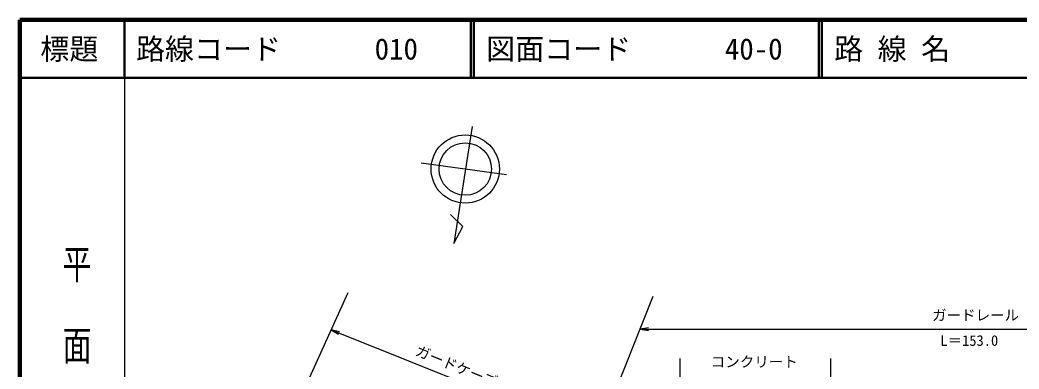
# Model space of a CAD drawing. Units: millimetres, scale not verified. Extents: x 40000 to 680000, y 20000 to 380000.
# Drawn here: x 40000 to 212246, y 319792 to 380000 of the extents above; entities that cross this region are included whole.
import ezdxf
from ezdxf.enums import TextEntityAlignment as Align

# ---------------------------------------------------------------- set-up
doc = ezdxf.new("R2010")
doc.units = ezdxf.units.MM
doc.header["$LTSCALE"] = 1000
for name, color, linetype, lineweight in [('M-BGD', 7, 'Continuous', 25), ('M-BMK-SRVR', 3, 'Continuous', 25), ('M-STR-STR3', 7, 'Continuous', 25), ('M-TTL', 2, 'Continuous', 140), ('M-TTL-BAND', 7, 'Continuous', 25), ('M-TTL-LINE', 7, 'Continuous', 50)]:
    doc.layers.add(name, color=color, linetype=linetype, lineweight=lineweight)
doc.layers.add('M-TTL-TXT', color=7, linetype='Continuous')
doc.styles.add('@ＭＳ ゴシック', font='')
doc.styles.add('ＭＳ ゴシック', font='')
doc.styles.get('@ＭＳ ゴシック').set_extended_font_data('@MS Gothic')
doc.styles.get('ＭＳ ゴシック').set_extended_font_data('MS Gothic')

# ---------------------------------------------------------------- blocks, each defined once
blk = doc.blocks.new('open_arrow')
at = {"color": 0, "linetype": 'Continuous', "lineweight": -2}
blk.add_lwpolyline([(7.5, 1.25), (0, 0), (7.5, -1.25)], dxfattribs=at)

msp = doc.modelspace()

# ---------------------------------------------------------------- linework, layer by layer
at = {"layer": 'M-BGD'}
msp.add_open_spline([(146840, 268568), (149355, 269520), (151869, 270472), (154418, 271463), (156090, 272112), (157776, 272778), (159184, 273826), (160305, 274660), (161250, 275737), (162217, 276780), (163676, 278354), (165187, 279852), (166511, 281507), (167936, 283289), (169145, 285253), (170450, 287140), (171710, 288963), (173060, 290715), (174428, 292457), (175327, 293602), (176234, 294743), (177225, 295806), (178244, 296898), (179351, 297908), (180494, 298878), (181734, 299931), (183015, 300937), (184394, 301793), (184914, 302116), (185448, 302417), (185969, 302738), (186769, 303231), (187540, 303771), (188333, 304274), (189524, 305031), (190766, 305707), (191996, 306402), (193750, 307391), (195481, 308419), (197195, 309474), (198436, 310238), (199668, 311016), (200898, 311798), (201784, 312361), (202669, 312925), (203577, 313452), (204450, 313960), (205345, 314432), (206255, 314870), (208072, 315745), (209951, 316483), (211809, 317273), (213415, 317956), (215007, 318678), (216654, 319243), (218002, 319705), (219388, 320062), (220790, 320346), (223061, 320805), (225376, 321070), (227683, 321094), (229653, 321114), (231617, 320958), (233592, 320739), (235267, 320554), (236949, 320323), (238516, 319755), (239484, 319403), (240408, 318923), (241352, 318494), (242868, 317804), (244433, 317247), (246000, 316682), (247752, 316051), (249507, 315412), (251317, 314989), (252571, 314695), (253851, 314506), (255138, 314398), (256541, 314279), (257952, 314257), (259353, 314358), (260967, 314475), (262567, 314756), (264158, 315067), (266256, 315478), (268339, 315942), (270421, 316407)], degree=3, knots=[0, 0, 0, 0, 1, 1, 1, 2, 2, 2, 3, 3, 3, 4, 4, 4, 5, 5, 5, 6, 6, 6, 7, 7, 7, 8, 8, 8, 9, 9, 9, 10, 10, 10, 11, 11, 11, 12, 12, 12, 13, 13, 13, 14, 14, 14, 15, 15, 15, 16, 16, 16, 17, 17, 17, 18, 18, 18, 19, 19, 19, 20, 20, 20, 21, 21, 21, 22, 22, 22, 23, 23, 23, 24, 24, 24, 25, 25, 25, 26, 26, 26, 27, 27, 27, 28, 28, 28, 29, 29, 29, 29], dxfattribs=at)
at = {"layer": 'M-BMK-SRVR'}
for p, q in [((117935, 361615), (114815, 341452)), ((123882, 353272), (109178, 355297)), ((116339, 344371), (114255, 346473)), ((114815, 341452), (116339, 344371)), ((84124, 305480), (96585, 333002))]:
    msp.add_line(p, q, dxfattribs=at)
for radius in [5885, 4520]:
    msp.add_circle((116775, 354291), radius, dxfattribs=at)
at = {"layer": 'M-STR-STR3'}
for p, q in [((124746, 271013), (149186, 332346)), ((93664, 326550), (137657, 308940)), ((146927, 326677), (259140, 326677)), ((153823, 306414), (153823, 321588)), ((179770, 321588), (179770, 306414))]:
    msp.add_line(p, q, dxfattribs=at)
at = {"layer": 'M-TTL'}
for p, q in [((40000, 380000), (40000, 20000)), ((680000, 380000), (40000, 380000))]:
    msp.add_line(p, q, dxfattribs=at)
at = {"layer": 'M-TTL-BAND'}
msp.add_line((58000, 370000), (58000, 20000), dxfattribs=at)
at = {"layer": 'M-TTL-LINE'}
for p, q in [((58000, 380000), (58000, 370000)), ((117750, 380000), (117750, 370000)), ((118250, 380000), (118250, 370000)), ((177750, 380000), (177750, 370000)), ((178250, 380000), (178250, 370000)), ((40000, 370000), (680000, 370000))]:
    msp.add_line(p, q, dxfattribs=at)

# ---------------------------------------------------------------- block references
at = {"layer": 'M-STR-STR3', "xscale": 193, "yscale": 193, "rotation": 338.2}
msp.add_blockref('open_arrow', (93664, 326550), dxfattribs=at)
at = {"layer": 'M-STR-STR3', "xscale": 193, "yscale": 193}
msp.add_blockref('open_arrow', (146927, 326677), dxfattribs=at)

# ---------------------------------------------------------------- texts
at = {"layer": 'M-STR-STR3', "style": 'ＭＳ ゴシック'}
for s, p in [('ガードレール', (197253, 327614)), ('L＝153.0', (198678, 323241)), ('コンクリート', (159104, 319579))]:
    msp.add_text(s, height=1833, dxfattribs=at).set_placement(p, align=Align.BOTTOM_LEFT)
msp.add_text('ガードケーブル', height=1833, rotation=337.687, dxfattribs=at).set_placement((107783, 321738), align=Align.BOTTOM_LEFT)
at = {"layer": 'M-TTL-BAND', "style": '@ＭＳ ゴシック', "width": 1.4}
msp.add_text('平  面  図', height=3666, rotation=270, dxfattribs=at).set_placement((49777, 306475), align=Align.MIDDLE_RIGHT)
at = {"layer": 'M-TTL-TXT', "style": 'ＭＳ ゴシック'}
msp.add_text('標題', height=3666, dxfattribs=at).set_placement((48500, 375000), align=Align.MIDDLE_CENTER)
for s, p in [('路線コード', (60000, 375000)), ('路 線 名', (180380, 375000)), ('010', (101142, 375000)), ('図面コード', (120380, 375000)), ('40-0', (161521, 375000))]:
    msp.add_text(s, height=3666, dxfattribs=at).set_placement(p, align=Align.MIDDLE_LEFT)

doc.saveas('drawing.dxf')
